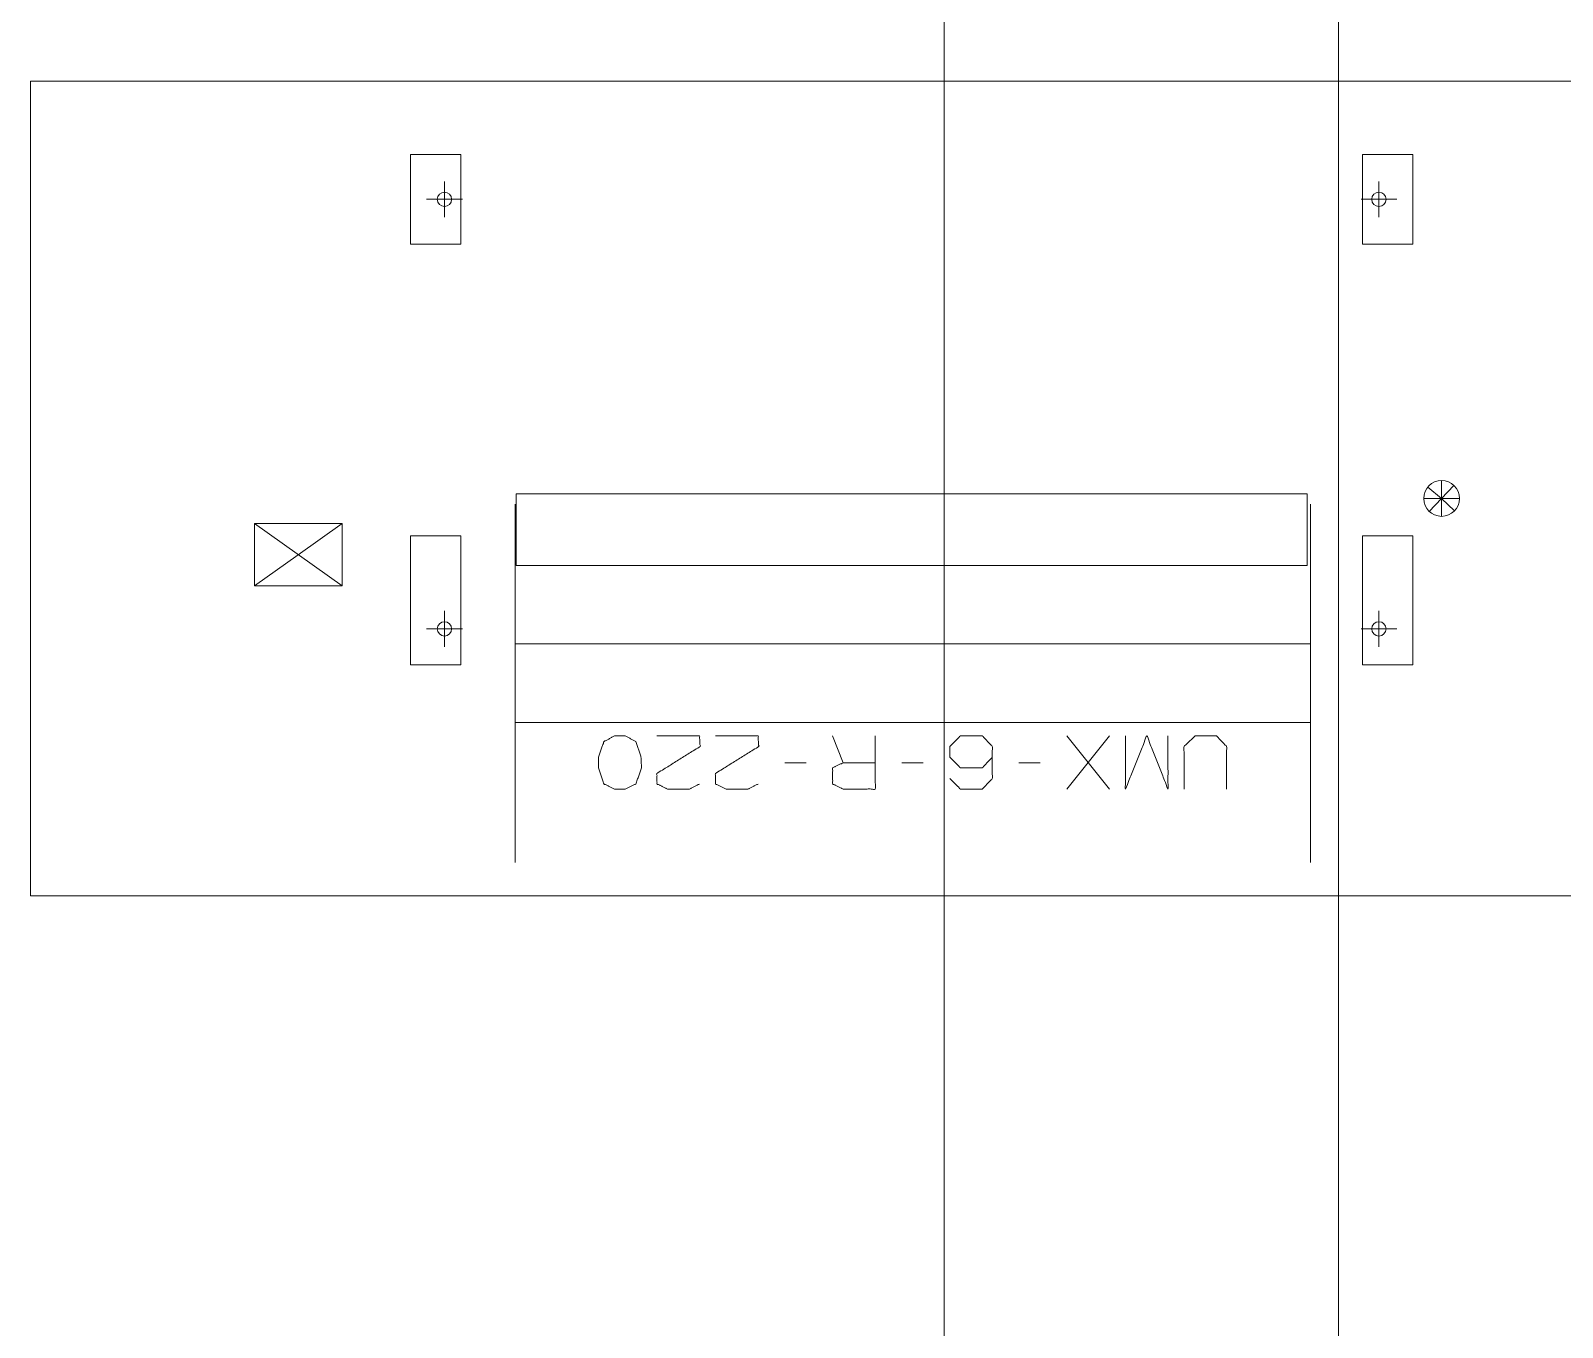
# Model space of a CAD drawing. Header units: millimetres. Extents: x 3056 to 110866, y 16649 to 58349.
# Drawn here: x 66406 to 70681, y 20269 to 23888 of the extents above; entities that cross this region are included whole.
import ezdxf

# ---------------------------------------------------------------- set-up
doc = ezdxf.new("R2010")
doc.units = ezdxf.units.MM
doc.layers.add('1', color=7, linetype='Continuous', true_color=0xffffff)

msp = doc.modelspace()

# ---------------------------------------------------------------- linework, layer by layer
at = {"layer": '1', "color": 143, "linetype": 'Continuous', "lineweight": 13}
for p, q in [((68956.5, 55863.3), (68956.5, 17870.4)), ((70056.5, 17870.4), (70056.5, 53003.3))]:
    msp.add_line(p, q, dxfattribs=at)
at = {"layer": '1', "color": 80, "linetype": 'Continuous', "lineweight": 13}
for p, q in [((66406.5, 21473.3), (66406.5, 23747.3)), ((66406.5, 21473.3), (66406.5, 23747.3)), ((66406.5, 23747.3), (72033.5, 23747.3)), ((66406.5, 23747.3), (72033.5, 23747.3)), ((67607, 23542.3), (67467, 23542.3)), ((67467, 23542.3), (67467, 23292.3)), ((67607, 23292.3), (67607, 23542.3)), ((70264, 23542.3), (70124, 23542.3)), ((70124, 23542.3), (70124, 23292.3)), ((70264, 23292.3), (70264, 23542.3)), ((67561.5, 23367.3), (67561.5, 23467.3)), ((70169.5, 23367.3), (70169.5, 23467.3)), ((67611.5, 23417.3), (67511.5, 23417.3)), ((70219.5, 23417.3), (70119.5, 23417.3)), ((67467, 23292.3), (67607, 23292.3)), ((70124, 23292.3), (70264, 23292.3)), ((70344.5, 22582.3), (70344.5, 22632.3)), ((70344.5, 22582.3), (70378.8, 22618.7)), ((67761.5, 22395.3), (67761.5, 22595.3)), ((67761.5, 22595.3), (69969.5, 22595.3)), ((69969.5, 22595.3), (69969.5, 22395.3)), ((70344.5, 22582.3), (70294.5, 22582.3)), ((70344.5, 22582.3), (70305.6, 22613.8)), ((70344.5, 22582.3), (70310.1, 22545.9)), ((70344.5, 22582.3), (70344.5, 22532.3)), ((70344.5, 22582.3), (70394.5, 22582.3)), ((70344.5, 22582.3), (70380.8, 22548)), ((67031.5, 22512.3), (67275.5, 22338.3)), ((67031.5, 22512.3), (67275.5, 22512.3)), ((67031.5, 22338.3), (67031.5, 22512.3)), ((67275.5, 22512.3), (67153.5, 22425.3)), ((67275.5, 22512.3), (67275.5, 22338.3)), ((67467, 22478.3), (67467, 22118.3)), ((67607, 22478.3), (67467, 22478.3)), ((67607, 22118.3), (67607, 22478.3)), ((70264, 22478.3), (70124, 22478.3)), ((70124, 22478.3), (70124, 22118.3)), ((70264, 22118.3), (70264, 22478.3)), ((67031.5, 22338.3), (67153.5, 22425.3)), ((69969.5, 22395.3), (67761.5, 22395.3)), ((67275.5, 22338.3), (67031.5, 22338.3)), ((67561.5, 22168.3), (67561.5, 22268.3)), ((70169.5, 22168.3), (70169.5, 22268.3)), ((67611.5, 22218.3), (67511.5, 22218.3)), ((70219.5, 22218.3), (70119.5, 22218.3)), ((69978.5, 22176.2), (67758.5, 22176.2)), ((67467, 22118.3), (67607, 22118.3)), ((70124, 22118.3), (70264, 22118.3)), ((67758.5, 21957.1), (69978.5, 21957.1)), ((68644.9, 21919.6), (68674.6, 21844.6)), ((69417.4, 21919.6), (69298.6, 21771.2)), ((69298.6, 21919.6), (69417.4, 21771.2)), ((68511.1, 21844.6), (68570.5, 21844.6)), ((68838, 21844.6), (68897.4, 21844.6)), ((69164.9, 21844.6), (69224.2, 21844.6)), ((72033.5, 21473.3), (66406.5, 21473.3)), ((72033.5, 21473.3), (66406.5, 21473.3))]:
    msp.add_line(p, q, dxfattribs=at)
for centre, radius in [((67561.5, 23417.3), 20), ((70169.5, 23417.3), 20), ((70344.5, 22582.3), 50), ((67561.5, 22218.3), 20), ((70169.5, 22218.3), 20)]:
    msp.add_circle(centre, radius, dxfattribs=at)
for points, knots in [([(67758.5, 22566.6), (67758.5, 22566.5), (67758.5, 22566.2), (67758.5, 22566), (67758.5, 22565.3), (67758.5, 22564.5), (67758.5, 22563.5), (67758.5, 22562.2), (67758.5, 22560.8), (67758.5, 22559.1), (67758.5, 22557.3), (67758.5, 22555.2), (67758.5, 22552.9), (67758.5, 22550.5), (67758.5, 22547.8), (67758.5, 22544.9), (67758.5, 22541.8), (67758.5, 22538.6), (67758.5, 22536.9), (67758.5, 22533.3), (67758.5, 22529.6), (67758.5, 22525.6), (67758.5, 22521.5), (67758.5, 22517.1), (67758.5, 22512.6), (67758.5, 22507.9), (67758.5, 22503), (67758.5, 22498), (67758.5, 22492.7), (67758.5, 22487.3), (67758.5, 22481.7), (67758.5, 22475.9), (67758.5, 22472.9), (67758.5, 22466.9), (67758.5, 22460.7), (67758.5, 22454.3), (67758.5, 22447.8), (67758.5, 22441.1), (67758.5, 22434.3), (67758.5, 22427.3), (67758.5, 22423.8), (67758.5, 22416.6), (67758.5, 22409.2), (67758.5, 22401.7), (67758.5, 22394.1), (67758.5, 22386.3), (67758.5, 22378.4), (67758.5, 22370.4), (67758.5, 22362.2), (67758.5, 22353.9), (67758.5, 22345.5), (67758.5, 22337), (67758.5, 22328.3), (67758.5, 22319.6), (67758.5, 22310.7), (67758.5, 22301.8), (67758.5, 22297.3), (67758.5, 22288.2), (67758.5, 22279), (67758.5, 22269.7), (67758.5, 22260.3), (67758.5, 22250.9), (67758.5, 22241.4), (67758.5, 22236.6), (67758.5, 22227), (67758.5, 22217.3), (67758.5, 22207.5), (67758.5, 22202.6), (67758.5, 22192.8), (67758.5, 22182.9), (67758.5, 22172.9), (67758.5, 22162.9), (67758.5, 22152.9), (67758.5, 22142.8), (67758.5, 22132.8), (67758.5, 22122.6), (67758.5, 22112.5), (67758.5, 22102.3), (67758.5, 22092.1), (67758.5, 22081.9), (67758.5, 22071.7), (67758.5, 22066.6)], [0, 0, 0.000212, 0.000836, 0.001355, 0.002603, 0.004265, 0.006339, 0.008832, 0.011737, 0.015049, 0.018775, 0.022908, 0.027448, 0.03239, 0.037735, 0.043481, 0.049625, 0.056166, 0.059536, 0.066664, 0.074184, 0.082084, 0.090371, 0.099033, 0.108071, 0.11748, 0.127259, 0.137398, 0.147896, 0.158749, 0.169952, 0.181498, 0.187446, 0.1995, 0.211894, 0.224609, 0.237653, 0.251009, 0.264678, 0.278653, 0.285717, 0.300142, 0.314858, 0.32986, 0.345143, 0.360695, 0.376511, 0.392587, 0.408917, 0.425496, 0.442313, 0.459363, 0.476635, 0.494124, 0.511824, 0.529731, 0.53878, 0.556973, 0.57535, 0.593908, 0.61263, 0.631516, 0.650555, 0.660112, 0.679368, 0.698752, 0.718267, 0.728083, 0.747768, 0.767559, 0.787445, 0.807421, 0.827476, 0.847603, 0.867793, 0.888039, 0.908333, 0.928663, 0.949026, 0.969406, 0.9898, 1, 1]), ([(69978.5, 22066.6), (69978.5, 22076.8), (69978.5, 22087), (69978.5, 22097.2), (69978.5, 22107.4), (69978.5, 22117.6), (69978.5, 22127.7), (69978.5, 22137.8), (69978.5, 22147.9), (69978.5, 22157.9), (69978.5, 22167.9), (69978.5, 22177.9), (69978.5, 22187.8), (69978.5, 22197.7), (69978.5, 22202.6), (69978.5, 22212.4), (69978.5, 22222.1), (69978.5, 22231.8), (69978.5, 22241.4), (69978.5, 22250.9), (69978.5, 22260.3), (69978.5, 22269.7), (69978.5, 22279), (69978.5, 22288.2), (69978.5, 22292.7), (69978.5, 22301.8), (69978.5, 22310.7), (69978.5, 22319.6), (69978.5, 22328.3), (69978.5, 22337), (69978.5, 22345.5), (69978.5, 22353.9), (69978.5, 22362.2), (69978.5, 22370.4), (69978.5, 22378.4), (69978.5, 22386.3), (69978.5, 22394.1), (69978.5, 22401.7), (69978.5, 22409.2), (69978.5, 22416.6), (69978.5, 22423.8), (69978.5, 22427.3), (69978.5, 22434.3), (69978.5, 22437.8), (69978.5, 22444.5), (69978.5, 22451.1), (69978.5, 22457.6), (69978.5, 22463.8), (69978.5, 22470), (69978.5, 22472.9), (69978.5, 22478.8), (69978.5, 22484.5), (69978.5, 22490), (69978.5, 22495.3), (69978.5, 22500.5), (69978.5, 22505.5), (69978.5, 22510.3), (69978.5, 22514.9), (69978.5, 22517.1), (69978.5, 22521.5), (69978.5, 22525.6), (69978.5, 22529.6), (69978.5, 22533.3), (69978.5, 22536.9), (69978.5, 22540.2), (69978.5, 22543.4), (69978.5, 22546.4), (69978.5, 22549.2), (69978.5, 22551.7), (69978.5, 22554.1), (69978.5, 22556.3), (69978.5, 22558.2), (69978.5, 22560), (69978.5, 22561.6), (69978.5, 22562.9), (69978.5, 22564), (69978.5, 22565), (69978.5, 22565.3), (69978.5, 22566), (69978.5, 22566.4), (69978.5, 22566.6), (69978.5, 22566.6)], [0, 0, 0.020399, 0.040788, 0.061161, 0.08151, 0.101825, 0.122094, 0.142316, 0.162477, 0.18257, 0.202588, 0.222522, 0.242363, 0.262101, 0.271917, 0.29149, 0.310943, 0.330262, 0.349445, 0.368484, 0.38737, 0.406092, 0.42465, 0.443027, 0.452171, 0.470269, 0.488176, 0.505876, 0.523365, 0.540637, 0.557687, 0.574504, 0.591083, 0.607413, 0.623489, 0.639305, 0.654857, 0.67014, 0.685142, 0.699858, 0.714283, 0.721347, 0.735322, 0.742233, 0.755748, 0.768951, 0.781831, 0.794388, 0.806611, 0.812554, 0.824275, 0.835652, 0.84668, 0.857353, 0.867672, 0.877631, 0.887224, 0.896448, 0.900967, 0.909629, 0.917916, 0.925816, 0.933336, 0.940464, 0.9472, 0.953545, 0.959492, 0.965038, 0.970182, 0.974923, 0.979262, 0.983188, 0.986707, 0.989819, 0.992518, 0.994798, 0.996672, 0.997397, 0.998645, 0.999476, 0.999894, 1, 1]), ([(67758.5, 22066.6), (67758.5, 22056.4), (67758.5, 22046.3), (67758.5, 22036.1), (67758.5, 22031), (67758.5, 22020.8), (67758.5, 22010.7), (67758.5, 22000.5), (67758.5, 21990.5), (67758.5, 21980.4), (67758.5, 21970.4), (67758.5, 21960.4), (67758.5, 21950.4), (67758.5, 21940.5), (67758.5, 21930.7), (67758.5, 21920.9), (67758.5, 21911.2), (67758.5, 21901.5), (67758.5, 21891.9), (67758.5, 21882.4), (67758.5, 21873), (67758.5, 21863.6), (67758.5, 21854.3), (67758.5, 21845.1), (67758.5, 21836), (67758.5, 21827), (67758.5, 21818.1), (67758.5, 21809.3), (67758.5, 21805), (67758.5, 21796.3), (67758.5, 21787.8), (67758.5, 21779.4), (67758.5, 21771.1), (67758.5, 21762.9), (67758.5, 21754.9), (67758.5, 21747), (67758.5, 21739.2), (67758.5, 21731.6), (67758.5, 21724.1), (67758.5, 21716.7), (67758.5, 21709.5), (67758.5, 21702.4), (67758.5, 21699), (67758.5, 21692.2), (67758.5, 21685.5), (67758.5, 21679), (67758.5, 21672.6), (67758.5, 21666.4), (67758.5, 21660.4), (67758.5, 21654.5), (67758.5, 21648.8), (67758.5, 21643.3), (67758.5, 21638), (67758.5, 21632.8), (67758.5, 21627.8), (67758.5, 21623), (67758.5, 21618.4), (67758.5, 21614), (67758.5, 21609.8), (67758.5, 21605.7), (67758.5, 21601.9), (67758.5, 21598.2), (67758.5, 21594.7), (67758.5, 21591.5), (67758.5, 21588.4), (67758.5, 21585.5), (67758.5, 21582.8), (67758.5, 21580.4), (67758.5, 21578.1), (67758.5, 21576), (67758.5, 21574.2), (67758.5, 21572.5), (67758.5, 21571.1), (67758.5, 21569.8), (67758.5, 21568.8), (67758.5, 21567.9), (67758.5, 21567.3), (67758.5, 21566.9), (67758.5, 21566.7), (67758.5, 21566.6)], [0, 0, 0.020397, 0.040788, 0.061161, 0.071334, 0.091665, 0.111959, 0.132205, 0.152395, 0.172522, 0.192577, 0.212553, 0.232442, 0.25223, 0.271915, 0.291489, 0.310939, 0.330262, 0.349446, 0.368483, 0.387369, 0.406094, 0.424649, 0.443027, 0.461223, 0.479225, 0.497026, 0.514624, 0.523368, 0.54064, 0.55769, 0.574504, 0.59108, 0.607413, 0.623489, 0.639309, 0.654861, 0.670141, 0.685143, 0.699859, 0.714284, 0.72841, 0.735324, 0.748992, 0.762351, 0.775392, 0.788111, 0.800501, 0.812558, 0.824277, 0.835651, 0.846682, 0.857358, 0.867676, 0.877635, 0.887226, 0.89645, 0.9053, 0.913775, 0.921868, 0.929578, 0.936902, 0.943834, 0.950375, 0.956521, 0.962268, 0.967615, 0.972557, 0.977098, 0.98123, 0.984953, 0.988268, 0.991171, 0.993661, 0.995738, 0.997402, 0.998648, 0.999481, 0.999897, 1, 1]), ([(69978.5, 21566.6), (69978.5, 21566.8), (69978.5, 21566.9), (69978.5, 21567.3), (69978.5, 21567.9), (69978.5, 21568.3), (69978.5, 21569.2), (69978.5, 21570.4), (69978.5, 21571.7), (69978.5, 21572.5), (69978.5, 21574.2), (69978.5, 21576), (69978.5, 21578.1), (69978.5, 21580.4), (69978.5, 21582.8), (69978.5, 21585.5), (69978.5, 21588.4), (69978.5, 21591.5), (69978.5, 21593), (69978.5, 21596.4), (69978.5, 21600), (69978.5, 21603.7), (69978.5, 21607.7), (69978.5, 21609.8), (69978.5, 21614), (69978.5, 21618.4), (69978.5, 21623), (69978.5, 21627.8), (69978.5, 21632.8), (69978.5, 21638), (69978.5, 21643.3), (69978.5, 21648.8), (69978.5, 21654.5), (69978.5, 21660.4), (69978.5, 21666.4), (69978.5, 21672.6), (69978.5, 21679), (69978.5, 21685.5), (69978.5, 21692.2), (69978.5, 21699), (69978.5, 21706), (69978.5, 21713.1), (69978.5, 21720.4), (69978.5, 21727.8), (69978.5, 21735.4), (69978.5, 21739.2), (69978.5, 21747), (69978.5, 21754.9), (69978.5, 21762.9), (69978.5, 21771.1), (69978.5, 21779.4), (69978.5, 21787.8), (69978.5, 21796.3), (69978.5, 21805), (69978.5, 21813.7), (69978.5, 21822.6), (69978.5, 21831.5), (69978.5, 21840.6), (69978.5, 21849.7), (69978.5, 21858.9), (69978.5, 21868.3), (69978.5, 21877.7), (69978.5, 21882.4), (69978.5, 21891.9), (69978.5, 21901.5), (69978.5, 21911.2), (69978.5, 21920.9), (69978.5, 21930.7), (69978.5, 21940.5), (69978.5, 21950.4), (69978.5, 21960.4), (69978.5, 21970.4), (69978.5, 21980.4), (69978.5, 21990.5), (69978.5, 22000.5), (69978.5, 22010.7), (69978.5, 22020.8), (69978.5, 22031), (69978.5, 22041.2), (69978.5, 22051.4), (69978.5, 22061.5), (69978.5, 22066.6)], [0, 0, 0.000206, 0.000519, 0.001352, 0.002598, 0.003326, 0.005196, 0.00748, 0.010179, 0.011732, 0.015047, 0.01877, 0.022902, 0.027443, 0.032385, 0.037732, 0.043479, 0.049625, 0.052795, 0.059534, 0.066662, 0.074179, 0.082082, 0.086225, 0.0947, 0.10355, 0.112774, 0.122365, 0.132324, 0.142642, 0.153318, 0.164349, 0.175723, 0.187442, 0.199499, 0.211889, 0.224608, 0.237649, 0.251008, 0.264676, 0.278654, 0.292929, 0.307499, 0.322358, 0.337498, 0.345139, 0.360691, 0.376511, 0.392587, 0.40892, 0.425496, 0.44231, 0.45936, 0.476632, 0.494124, 0.511824, 0.529729, 0.547829, 0.566117, 0.584585, 0.603227, 0.622034, 0.631517, 0.650554, 0.669738, 0.689061, 0.708511, 0.728085, 0.74777, 0.767558, 0.787447, 0.807423, 0.827478, 0.847605, 0.867795, 0.888041, 0.908335, 0.928666, 0.949025, 0.969409, 0.989803, 1, 1]), ([(68036.4, 21919.6), (68006.8, 21904), (67991.1, 21860.2), (67991.1, 21830.5), (68006.8, 21785.2), (68036.4, 21771.2), (68066.1, 21771.2), (68095.8, 21785.2), (68111.4, 21830.5), (68109.9, 21860.2), (68095.8, 21904), (68066.1, 21919.6), (68036.4, 21919.6)], [0, 0, 0.07628, 0.181891, 0.249384, 0.35835, 0.43304, 0.50053, 0.57521, 0.684179, 0.751766, 0.856241, 0.93251, 1, 1]), ([(68273.3, 21785.2), (68245.2, 21771.2), (68184.3, 21771.2), (68154.6, 21785.2), (68154.6, 21814.9), (68274.9, 21889.9), (68273.3, 21919.6), (68154.6, 21919.6)], [0, 0, 0.070635, 0.20751, 0.281308, 0.347995, 0.666472, 0.733251, 1, 1]), ([(68436.8, 21785.2), (68408.6, 21771.2), (68347.7, 21771.2), (68318, 21785.2), (68318, 21814.9), (68438.3, 21889.9), (68436.8, 21919.6), (68318, 21919.6)], [0, 0, 0.070635, 0.20751, 0.281308, 0.347995, 0.666472, 0.733251, 1, 1]), ([(68763.6, 21919.6), (68763.6, 21771.2), (68674.6, 21771.2), (68644.9, 21785.2), (68644.9, 21830.5), (68674.6, 21844.6), (68763.6, 21844.6)], [0, 0, 0.339228, 0.542768, 0.617837, 0.721391, 0.79646, 1, 1]), ([(69090.5, 21860.2), (69062.4, 21830.5), (69001.4, 21830.5), (68971.8, 21860.2), (68971.8, 21889.9), (69001.4, 21919.6), (69062.4, 21919.6), (69090.5, 21889.9), (69090.5, 21800.8), (69062.4, 21771.2), (69001.4, 21771.2), (68971.8, 21800.8)], [0, 0, 0.074327, 0.185084, 0.26139, 0.315347, 0.391653, 0.502411, 0.576737, 0.73861, 0.812937, 0.923694, 1, 1]), ([(69580.8, 21919.6), (69580.8, 21771.2), (69521.4, 21919.6), (69462.1, 21771.2), (69462.1, 21919.6)], [0, 0, 0.240728, 0.499998, 0.759272, 1, 1]), ([(69744.3, 21771.2), (69744.3, 21889.9), (69716.1, 21919.6), (69656.8, 21919.6), (69625.5, 21889.9), (69625.5, 21771.2)], [0, 0, 0.311783, 0.419154, 0.575052, 0.688217, 1, 1])]:
    msp.add_open_spline(points, degree=1, knots=knots, dxfattribs=at)

doc.saveas('drawing.dxf')
